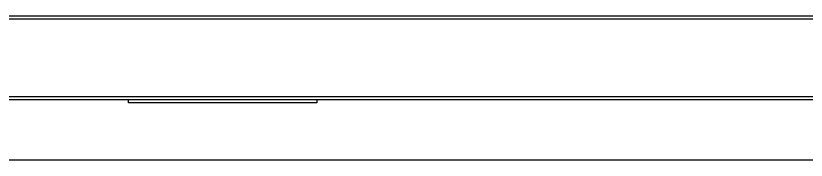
# Model space of a CAD drawing. Header units: millimetres. Extents: x 32496 to 166256, y 3504 to 23939.
# Drawn here: x 40847 to 41602, y 22026 to 22164 of the extents above; entities that cross this region are included whole.
import ezdxf

# ---------------------------------------------------------------- set-up
doc = ezdxf.new("R2010")
doc.units = ezdxf.units.MM
for name, color, linetype in [('FG-S100X100-2059_0', 7, 'Continuous'), ('QIAOJIA-1_0', 7, 'Continuous'), ('S04S0230_0', 7, 'Continuous')]:
    doc.layers.add(name, color=color, linetype=linetype)

msp = doc.modelspace()

# ---------------------------------------------------------------- linework, layer by layer
at = {"layer": 'FG-S100X100-2059_0', "color": 7, "linetype": 'Continuous'}
for p, q in [((40954.64, 22080.888), (40954.64, 22083.888)), ((41134.64, 22083.888), (41134.64, 22080.888)), ((41134.64, 22080.888), (40954.64, 22080.888))]:
    msp.add_line(p, q, dxfattribs=at)
at = {"layer": 'QIAOJIA-1_0', "color": 7, "linetype": 'Continuous'}
msp.add_line((42904.44, 22026.088), (40244.14, 22026.088), dxfattribs=at)
at = {"layer": 'S04S0230_0', "color": 7, "linetype": 'Continuous'}
for p, q in [((40172.64, 22163.888), (52008.64, 22163.888)), ((40172.64, 22083.888), (52008.64, 22083.888))]:
    msp.add_line(p, q, dxfattribs=at)
at = {"layer": 'S04S0230_0', "color": 9, "linetype": 'Continuous'}
for p, q in [((40172.64, 22160.888), (52008.64, 22160.888)), ((40172.64, 22086.888), (52008.64, 22086.888))]:
    msp.add_line(p, q, dxfattribs=at)

doc.saveas('drawing.dxf')
